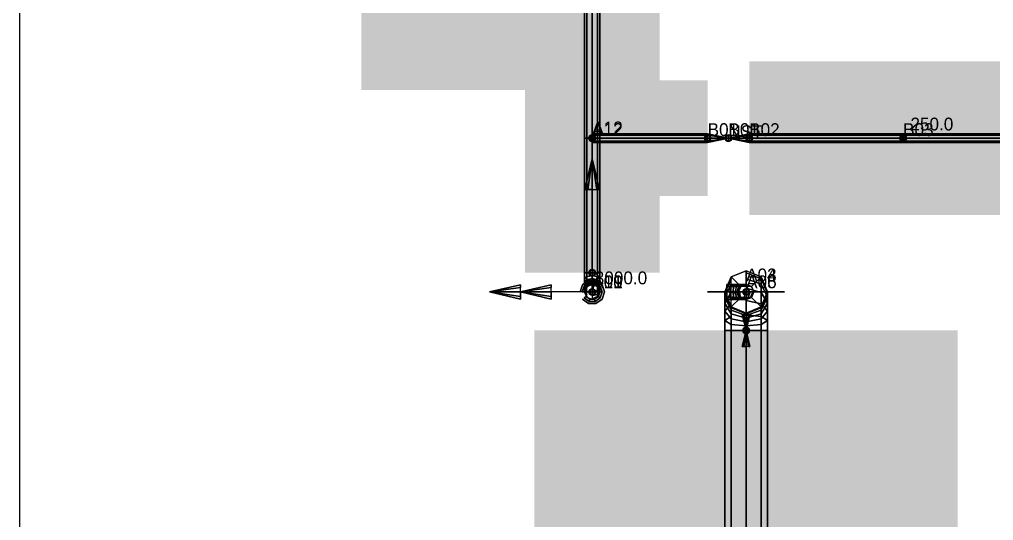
# Model space of a CAD drawing. Extents: x 7 to 469, y 84 to 397.
# Drawn here: x 6.7 to 158.6, y 240.3 to 318.5 of the extents above; entities that cross this region are included whole.
import ezdxf

# ---------------------------------------------------------------- set-up
doc = ezdxf.new("R2010")
doc.units = 0
doc.layers.get('0').update_dxf_attribs({"linetype": 'CONTINUOUS'})
for name, color, linetype in [('3D-MODEL', 1, 'CONTINUOUS'), ('BEND', 5, 'CONTINUOUS'), ('BORDER', 7, 'CONTINUOUS'), ('FLANGE', 11, 'CONTINUOUS'), ('FLATT', 11, 'CONTINUOUS'), ('FORCE', 4, 'CONTINUOUS'), ('FRAME', 1, 'CONTINUOUS'), ('FRCATT', 4, 'CONTINUOUS'), ('POINT', 5, 'CONTINUOUS'), ('PTATT', 7, 'CONTINUOUS'), ('REDUCER', 13, 'CONTINUOUS'), ('RUN', 5, 'CONTINUOUS'), ('SUPPORT', 1, 'CONTINUOUS'), ('VALATT', 14, 'CONTINUOUS'), ('VALVE', 14, 'CONTINUOUS'), ('WEIGHT', 3, 'CONTINUOUS'), ('WTATT', 3, 'CONTINUOUS')]:
    doc.layers.add(name, color=color, linetype=linetype)

# ---------------------------------------------------------------- blocks, each defined once
blk = doc.blocks.new('DBORD')
at = {"layer": 'BORDER'}
blk.add_line((0, 21), (0, 0), dxfattribs=at)
at = {"flags": 9}
blk.add_attdef('SCL', (29.291812, 2.326827), '', height=0.2, dxfattribs=at)
blk = doc.blocks.new('RUN')
at = {"const_width": 1}
blk.add_lwpolyline([(0, 0), (1, 0)], dxfattribs=at)
at = {"flags": 9}
for tag, p in [('MAT', (0.349303, 0.182422)), ('SCH', (0.349303, 0.165755)), ('NOM', (0.349303, 0.149088))]:
    blk.add_attdef(tag, p, '', height=0.01, dxfattribs=at)
blk = doc.blocks.new('3DRUN')
at = {"color": 0, "linetype": 'CONTINUOUS'}
for points in [[(1, 0.353553, -0.353553), (1, 0.5), (0, 0.5), (0, 0.353553, -0.353553)], [(1, 0.5), (1, 0.353553, 0.353553), (0, 0.353553, 0.353553), (0, 0.5)], [(1, 0, -0.5), (1, 0.353553, -0.353553), (0, 0.353553, -0.353553), (0, 0, -0.5)], [(1, 0.353553, 0.353553), (1, 0, 0.5), (0, 0, 0.5), (0, 0.353553, 0.353553)], [(1, -0.353553, -0.353553), (1, 0, -0.5), (0, 0, -0.5), (0, -0.353553, -0.353553)], [(1, 0, 0.5), (1, -0.353553, 0.353553), (0, -0.353553, 0.353553), (0, 0, 0.5)], [(1, -0.353553, 0.353553), (1, -0.5), (0, -0.5), (0, -0.353553, 0.353553)], [(1, -0.5), (1, -0.353553, -0.353553), (0, -0.353553, -0.353553), (0, -0.5)]]:
    blk.add_3dface(points, dxfattribs=at)
blk = doc.blocks.new('REDUCER')
for p, q in [((0, 0.5), (1, 0.25)), ((0, -0.5), (0, 0.5)), ((1, 0.25), (1, -0.25)), ((1, -0.25), (0, -0.5))]:
    blk.add_line(p, q)
blk = doc.blocks.new('VALVE')
for p, q in [((0, -0.5), (0, 0.5)), ((0, 0.5), (1, -0.5)), ((1, 0.5), (0, -0.5)), ((1, -0.5), (1, 0.5))]:
    blk.add_line(p, q)
at = {"flags": 9}
for tag, p in [('WGT', (0.49792, 0.521981)), ('RAT', (0.49792, 0.538647))]:
    blk.add_attdef(tag, p, '', height=0.01, dxfattribs=at)
blk = doc.blocks.new('3DVALVE')
mesh = blk.add_polymesh((2, 8), dxfattribs=dict(n_close=True))
for k, corner in enumerate([(0, 0.5), (0, 0.353553, 0.353553), (0, 0, 0.5), (0, -0.353553, 0.353553), (0, -0.5), (0, -0.353553, -0.353553), (0, 0, -0.5), (0, 0.353553, -0.353553), (0.5, 0), (0.5, 0), (0.5, 0), (0.5, 0), (0.5, 0), (0.5, 0), (0.5, 0), (0.5, 0)]):
    mesh.set_mesh_vertex(divmod(k, 8), corner)
mesh = blk.add_polymesh((2, 8), dxfattribs=dict(n_close=True))
for k, corner in enumerate([(1, 0.5), (1, 0.353553, 0.353553), (1, 0, 0.5), (1, -0.353553, 0.353553), (1, -0.5), (1, -0.353553, -0.353553), (1, 0, -0.5), (1, 0.353553, -0.353553), (0.5, 0), (0.5, 0), (0.5, 0), (0.5, 0), (0.5, 0), (0.5, 0), (0.5, 0), (0.5, 0)]):
    mesh.set_mesh_vertex(divmod(k, 8), corner)
blk = doc.blocks.new('POINT')
at = {"color": 0, "linetype": 'BYBLOCK'}
blk.add_circle((0, 0), 0.5, dxfattribs=at)
at = {"color": 0, "linetype": 'BYBLOCK', "extrusion": (1e-16, 0, -1)}
blk.add_circle((0, 0), 0.5, dxfattribs=at)
at = {"color": 0, "linetype": 'BYBLOCK', "extrusion": (0.707107, 0, 0.707107)}
blk.add_circle((0, 0), 0.5, dxfattribs=at)
at = {"color": 0, "linetype": 'BYBLOCK', "extrusion": (0.707107, 0, -0.707107)}
blk.add_circle((0, 0), 0.5, dxfattribs=at)
at = {"color": 0, "linetype": 'BYBLOCK', "extrusion": (-0.707107, 0, -0.707107)}
blk.add_circle((0, 0), 0.5, dxfattribs=at)
at = {"color": 0, "linetype": 'BYBLOCK', "extrusion": (-0.707107, 0, 0.707107)}
blk.add_circle((0, 0), 0.5, dxfattribs=at)
at = {"color": 0, "linetype": 'BYBLOCK', "extrusion": (1, 0, 1e-16)}
blk.add_circle((0, 0), 0.5, dxfattribs=at)
at = {"color": 0, "linetype": 'BYBLOCK', "extrusion": (-1, 0, -2e-16)}
blk.add_circle((0, 0), 0.5, dxfattribs=at)
blk = doc.blocks.new('3DLINSTP')
for p, q in [((0, 0), (0, -0.85)), ((-0.5, -0.5), (-0.15, -0.5)), ((0, -0.5), (-0.15, -0.4625)), ((-0.15, -0.5375), (0, -0.5)), ((0.15, -0.4625), (0, -0.5)), ((0, -0.5), (0.15, -0.5375)), ((0.5, -0.5), (0.15, -0.5)), ((-0.15, -1), (-0.15, -0.85)), ((-0.15, -0.85), (0.15, -0.85)), ((-0.075, -1), (-0.075, -0.85)), ((0, -1), (0, -0.85)), ((0.075, -1), (0.075, -0.85)), ((0.15, -0.85), (0.15, -1))]:
    blk.add_line(p, q)
at = {"extrusion": (-1, 0, 0)}
for centre in [(0.499999, -0.000001), (0.500001, 0.000001)]:
    blk.add_circle(centre, 0.000005, dxfattribs=at)
mesh = blk.add_polymesh((2, 10), dxfattribs=dict(n_close=True))
for k, corner in enumerate([(0, -0.500004, -0.000001), (0, -0.500003, 0.000002), (0, -0.500001, 0.000004), (0, -0.499998, 0.000004), (0, -0.499995, 0.000002), (0, -0.499994, -0.000001), (0, -0.499995, -0.000004), (0, -0.499998, -0.000005), (0, -0.500001, -0.000005), (0, -0.500003, -0.000004), (-0.15, -0.537298), (-0.15, -0.530174, 0.021923), (-0.15, -0.511526, 0.035472), (-0.15, -0.488474, 0.035472), (-0.15, -0.469826, 0.021923), (-0.15, -0.462702), (-0.15, -0.469826, -0.021923), (-0.15, -0.488474, -0.035472), (-0.15, -0.511526, -0.035472), (-0.15, -0.530174, -0.021923)]):
    mesh.set_mesh_vertex(divmod(k, 10), corner)
mesh = blk.add_polymesh((2, 10), dxfattribs=dict(n_close=True))
for k, corner in enumerate([(0, -0.500006, 0.000001), (0, -0.500005, 0.000004), (0, -0.500003, 0.000005), (0, -0.5, 0.000005), (0, -0.499997, 0.000004), (0, -0.499996, 0.000001), (0, -0.499997, -0.000002), (0, -0.5, -0.000004), (0, -0.500003, -0.000004), (0, -0.500005, -0.000002), (0.15, -0.537298), (0.15, -0.530174, 0.021923), (0.15, -0.511526, 0.035472), (0.15, -0.488474, 0.035472), (0.15, -0.469826, 0.021923), (0.15, -0.462702), (0.15, -0.469826, -0.021923), (0.15, -0.488474, -0.035472), (0.15, -0.511526, -0.035472), (0.15, -0.530174, -0.021923)]):
    mesh.set_mesh_vertex(divmod(k, 10), corner)
blk = doc.blocks.new('LINSTP')
for p, q in [((0, 0), (0, -0.85)), ((-0.5, -0.5), (-0.15, -0.5)), ((0, -0.5), (-0.15, -0.4625)), ((-0.15, -0.4625), (-0.15, -0.5)), ((-0.15, -0.5), (-0.15, -0.5375)), ((-0.15, -0.5375), (0, -0.5)), ((0.15, -0.4625), (0, -0.5)), ((0, -0.5), (0.15, -0.5375)), ((0.15, -0.5), (0.15, -0.4625)), ((0.5, -0.5), (0.15, -0.5)), ((0.15, -0.5375), (0.15, -0.5)), ((-0.15, -1), (-0.15, -0.85)), ((-0.15, -0.85), (0.15, -0.85)), ((-0.075, -1), (-0.075, -0.85)), ((0, -1), (0, -0.85)), ((0.075, -1), (0.075, -0.85)), ((0.15, -0.85), (0.15, -1))]:
    blk.add_line(p, q)
at = {"flags": 9}
for tag, p in [('TYP', (-0.00208, -1.064976)), ('SID', (-0.00208, -1.048309)), ('GFO', (-0.00208, -1.081643)), ('GBK', (-0.00208, -1.098309)), ('STF', (-0.00208, -1.114976))]:
    blk.add_attdef(tag, p, '', height=0.01, dxfattribs=at)
blk = doc.blocks.new('BEND')
at = {"color": 0, "linetype": 'BYBLOCK', "extrusion": (1e-16, 0, -1)}
blk.add_circle((0, 0), 0.5, dxfattribs=at)
at = {"color": 0, "linetype": 'BYBLOCK'}
blk.add_circle((0, 0), 0.5, dxfattribs=at)
at = {"color": 0, "linetype": 'BYBLOCK', "extrusion": (-0.707107, 0, 0.707107)}
blk.add_circle((0, 0), 0.5, dxfattribs=at)
at = {"color": 0, "linetype": 'BYBLOCK', "extrusion": (-0.707107, 0, -0.707107)}
blk.add_circle((0, 0), 0.5, dxfattribs=at)
at = {"color": 0, "linetype": 'BYBLOCK', "extrusion": (0.707107, 0, -0.707107)}
blk.add_circle((0, 0), 0.5, dxfattribs=at)
at = {"color": 0, "linetype": 'BYBLOCK', "extrusion": (0.707107, 0, 0.707107)}
blk.add_circle((0, 0), 0.5, dxfattribs=at)
at = {"color": 0, "linetype": 'BYBLOCK', "extrusion": (-1, 0, -2e-16)}
blk.add_circle((0, 0), 0.5, dxfattribs=at)
at = {"color": 0, "linetype": 'BYBLOCK', "extrusion": (1, 0, 1e-16)}
blk.add_circle((0, 0), 0.5, dxfattribs=at)
at = {"flags": 9}
for tag, p in [('SCH', (0.013631, 0.044686)), ('MAT', (0.013631, 0.028019)), ('NOM', (0.013631, 0.011353)), ('RAD', (0.013631, -0.005314))]:
    blk.add_attdef(tag, p, '', height=0.01, dxfattribs=at)
blk = doc.blocks.new('FLANGE')
for p, q in [((0, 0), (0.4, 0.25)), ((0, 0), (0.4, -0.25)), ((0.4, -0.5), (0.4, 0.5)), ((0.4, 0), (0.6, 0)), ((0.6, 0.5), (0.6, -0.5)), ((0.6, 0.25), (1, 0)), ((1, 0), (0.6, -0.25))]:
    blk.add_line(p, q)
at = {"flags": 9}
for tag, p in [('WGT', (0.493086, 0.536473)), ('RAT', (0.493086, 0.55314))]:
    blk.add_attdef(tag, p, '', height=0.01, dxfattribs=at)
blk = doc.blocks.new('3DFLNG2')
at = {"linetype": 'CONTINUOUS'}
mesh = blk.add_polymesh((2, 10), dxfattribs=dict(at, n_close=True))
for k, corner in enumerate([(0.1, 0.5), (0.1, 0.404508, 0.293893), (0.1, 0.154508, 0.475528), (0.1, -0.154508, 0.475528), (0.1, -0.404508, 0.293893), (0.1, -0.5), (0.1, -0.404508, -0.293893), (0.1, -0.154508, -0.475528), (0.1, 0.154508, -0.475528), (0.1, 0.404508, -0.293893), (0.4, 0.65), (0.4, 0.525861, 0.38206), (0.4, 0.200861, 0.618187), (0.4, -0.200861, 0.618187), (0.4, -0.525861, 0.38206), (0.4, -0.65), (0.4, -0.525861, -0.38206), (0.4, -0.200861, -0.618187), (0.4, 0.200861, -0.618187), (0.4, 0.525861, -0.38206)]):
    mesh.set_mesh_vertex(divmod(k, 10), corner)
mesh = blk.add_polymesh((2, 10), dxfattribs=dict(at, n_close=True))
for k, corner in enumerate([(0.4, 0.8), (0.4, 0.647214, 0.470228), (0.4, 0.247214, 0.760845), (0.4, -0.247214, 0.760845), (0.4, -0.647214, 0.470228), (0.4, -0.8), (0.4, -0.647214, -0.470228), (0.4, -0.247214, -0.760845), (0.4, 0.247214, -0.760845), (0.4, 0.647214, -0.470228), (0.5, 0.8), (0.5, 0.647214, 0.470228), (0.5, 0.247214, 0.760845), (0.5, -0.247214, 0.760845), (0.5, -0.647214, 0.470228), (0.5, -0.8), (0.5, -0.647214, -0.470228), (0.5, -0.247214, -0.760845), (0.5, 0.247214, -0.760845), (0.5, 0.647214, -0.470228)]):
    mesh.set_mesh_vertex(divmod(k, 10), corner)
mesh = blk.add_polymesh((2, 10), dxfattribs=dict(at, n_close=True))
for k, corner in enumerate([(0.5, 0.8), (0.5, 0.647214, 0.470228), (0.5, 0.247214, 0.760845), (0.5, -0.247214, 0.760845), (0.5, -0.647214, 0.470228), (0.5, -0.8), (0.5, -0.647214, -0.470228), (0.5, -0.247214, -0.760845), (0.5, 0.247214, -0.760845), (0.5, 0.647214, -0.470228), (0.6, 0.8), (0.6, 0.647214, 0.470228), (0.6, 0.247214, 0.760845), (0.6, -0.247214, 0.760845), (0.6, -0.647214, 0.470228), (0.6, -0.8), (0.6, -0.647214, -0.470228), (0.6, -0.247214, -0.760845), (0.6, 0.247214, -0.760845), (0.6, 0.647214, -0.470228)]):
    mesh.set_mesh_vertex(divmod(k, 10), corner)
mesh = blk.add_polymesh((2, 10), dxfattribs=dict(at, n_close=True))
for k, corner in enumerate([(0.6, 0.65), (0.6, 0.525861, 0.38206), (0.6, 0.200861, 0.618187), (0.6, -0.200861, 0.618187), (0.6, -0.525861, 0.38206), (0.6, -0.65), (0.6, -0.525861, -0.38206), (0.6, -0.200861, -0.618187), (0.6, 0.200861, -0.618187), (0.6, 0.525861, -0.38206), (0.9, 0.5), (0.9, 0.404508, 0.293893), (0.9, 0.154508, 0.475528), (0.9, -0.154508, 0.475528), (0.9, -0.404508, 0.293893), (0.9, -0.5), (0.9, -0.404508, -0.293893), (0.9, -0.154508, -0.475528), (0.9, 0.154508, -0.475528), (0.9, 0.404508, -0.293893)]):
    mesh.set_mesh_vertex(divmod(k, 10), corner)
mesh = blk.add_polymesh((2, 10), dxfattribs=dict(at, n_close=True))
for k, corner in enumerate([(0, 0.5), (0, 0.404508, 0.293893), (0, 0.154508, 0.475528), (0, -0.154508, 0.475528), (0, -0.404508, 0.293893), (0, -0.5), (0, -0.404508, -0.293893), (0, -0.154508, -0.475528), (0, 0.154508, -0.475528), (0, 0.404508, -0.293893), (0.1, 0.5), (0.1, 0.404508, 0.293893), (0.1, 0.154508, 0.475528), (0.1, -0.154508, 0.475528), (0.1, -0.404508, 0.293893), (0.1, -0.5), (0.1, -0.404508, -0.293893), (0.1, -0.154508, -0.475528), (0.1, 0.154508, -0.475528), (0.1, 0.404508, -0.293893)]):
    mesh.set_mesh_vertex(divmod(k, 10), corner)
mesh = blk.add_polymesh((2, 10), dxfattribs=dict(at, n_close=True))
for k, corner in enumerate([(0.9, 0.5), (0.9, 0.404508, 0.293893), (0.9, 0.154508, 0.475528), (0.9, -0.154508, 0.475528), (0.9, -0.404508, 0.293893), (0.9, -0.5), (0.9, -0.404508, -0.293893), (0.9, -0.154508, -0.475528), (0.9, 0.154508, -0.475528), (0.9, 0.404508, -0.293893), (1, 0.5), (1, 0.404508, 0.293893), (1, 0.154508, 0.475528), (1, -0.154508, 0.475528), (1, -0.404508, 0.293893), (1, -0.5), (1, -0.404508, -0.293893), (1, -0.154508, -0.475528), (1, 0.154508, -0.475528), (1, 0.404508, -0.293893)]):
    mesh.set_mesh_vertex(divmod(k, 10), corner)
blk = doc.blocks.new('3DFORCE')
blk.add_line((0, 0), (0, 0.999517))
at = {"extrusion": (0, -1, 0)}
blk.add_circle((0, 0, -1.299517), 0.000034, dxfattribs=at)
mesh = blk.add_polymesh((2, 10), dxfattribs=dict(n_close=True))
for k, corner in enumerate([(0.074329, 0.999517), (0.060133, 0.999517, 0.043689), (0.022969, 0.999517, 0.070691), (-0.022969, 0.999517, 0.070691), (-0.060133, 0.999517, 0.043689), (-0.074329, 0.999517), (-0.060133, 0.999517, -0.043689), (-0.022969, 0.999517, -0.070691), (0.022969, 0.999517, -0.070691), (0.060133, 0.999517, -0.043689), (0.000034, 1.299517), (0.000028, 1.299517, 0.00002), (0.000011, 1.299517, 0.000032), (-0.000011, 1.299517, 0.000032), (-0.000028, 1.299517, 0.00002), (-0.000034, 1.299517), (-0.000028, 1.299517, -0.00002), (-0.000011, 1.299517, -0.000032), (0.000011, 1.299517, -0.000032), (0.000028, 1.299517, -0.00002)]):
    mesh.set_mesh_vertex(divmod(k, 10), corner)
blk = doc.blocks.new('FORCE')
for p, q in [((0, 1.299517), (-0.075, 0.999517)), ((0.075, 0.999517), (0, 1.299517)), ((-0.075, 0.999517), (0, 0.999517)), ((0, 0.999517), (0.075, 0.999517)), ((0, 0), (0, 0.999517))]:
    blk.add_line(p, q)
at = {"flags": 9}
for tag, p in [('FRC', (0.002347, 1.347826)), ('LCA', (0.002347, 1.331159))]:
    blk.add_attdef(tag, p, '', height=0.01, dxfattribs=at)
blk = doc.blocks.new('3DMOMENT')
blk.add_line((0, 0), (0, 0.4))
at = {"extrusion": (0, -1, 0)}
for centre, radius in [((0, 0, -1), 0.000103), ((0, 0, -0.7), 0.000012)]:
    blk.add_circle(centre, radius, dxfattribs=at)
mesh = blk.add_polymesh((2, 10), dxfattribs=dict(n_close=True))
for k, corner in enumerate([(0.073354, 0.7), (0.059345, 0.7, 0.043116), (0.022668, 0.7, 0.069764), (-0.022668, 0.7, 0.069764), (-0.059345, 0.7, 0.043116), (-0.073354, 0.7), (-0.059345, 0.7, -0.043116), (-0.022668, 0.7, -0.069764), (0.022668, 0.7, -0.069764), (0.059345, 0.7, -0.043116), (0.000103, 1), (0.000083, 1, 0.00006), (0.000032, 1, 0.000098), (-0.000032, 1, 0.000098), (-0.000083, 1, 0.00006), (-0.000103, 1), (-0.000083, 1, -0.00006), (-0.000032, 1, -0.000098), (0.000032, 1, -0.000098), (0.000083, 1, -0.00006)]):
    mesh.set_mesh_vertex(divmod(k, 10), corner)
mesh = blk.add_polymesh((2, 10), dxfattribs=dict(n_close=True))
for k, corner in enumerate([(0.073354, 0.4), (0.059345, 0.4, 0.043116), (0.022668, 0.4, 0.069764), (-0.022668, 0.4, 0.069764), (-0.059345, 0.4, 0.043116), (-0.073354, 0.4), (-0.059345, 0.4, -0.043116), (-0.022668, 0.4, -0.069764), (0.022668, 0.4, -0.069764), (0.059345, 0.4, -0.043116), (0.000012, 0.7), (0.00001, 0.7, 0.000007), (0.000004, 0.7, 0.000012), (-0.000004, 0.7, 0.000012), (-0.00001, 0.7, 0.000007), (-0.000012, 0.7), (-0.00001, 0.7, -0.000007), (-0.000004, 0.7, -0.000012), (0.000004, 0.7, -0.000012), (0.00001, 0.7, -0.000007)]):
    mesh.set_mesh_vertex(divmod(k, 10), corner)
blk = doc.blocks.new('MOMENT')
blk.add_lwpolyline([(0, 0), (0, 0.4), (-0.075, 0.4), (0, 0.7), (-0.075, 0.7), (0, 1), (0.075, 0.7), (0, 0.7), (0.075, 0.4), (0, 0.4)])
at = {"flags": 9}
for tag, p in [('MOM', (0.002347, 1.043478)), ('LCA', (0.002347, 1.026812))]:
    blk.add_attdef(tag, p, '', height=0.01, dxfattribs=at)
blk = doc.blocks.new('3DYSTOP')
at = {"extrusion": (-0.831972, 0, 0.554818)}
blk.add_line((0, -1), (0, -0.3), dxfattribs=at)
at = {"extrusion": (-0.000670272, 0, 1)}
for p, q in [((-0.15, -0.85, -0.000101), (0.15, -0.85, 0.000101)), ((-0.15, -1, -0.000101), (-0.15, -0.85, -0.000101)), ((-0.075, -1, -0.00005), (-0.075, -0.85, -0.00005)), ((0, -1), (0, -0.85)), ((0.075, -1, 0.00005), (0.075, -0.85, 0.00005)), ((0.15, -0.85, 0.000101), (0.15, -1, 0.000101))]:
    blk.add_line(p, q, dxfattribs=at)
at = {"extrusion": (0, -1, 0)}
blk.add_circle((0, 0), 0.000091, dxfattribs=at)
mesh = blk.add_polymesh((2, 10), dxfattribs=dict(n_close=True))
for k, corner in enumerate([(0.074873, -0.3), (0.060574, -0.3, 0.044009), (0.023137, -0.3, 0.071209), (-0.023137, -0.3, 0.071209), (-0.060574, -0.3, 0.044009), (-0.074873, -0.3), (-0.060574, -0.3, -0.044009), (-0.023137, -0.3, -0.071209), (0.023137, -0.3, -0.071209), (0.060574, -0.3, -0.044009), (0.000091, 0), (0.000074, 0, 0.000054), (0.000028, 0, 0.000087), (-0.000028, 0, 0.000087), (-0.000074, 0, 0.000054), (-0.000091, 0), (-0.000074, 0, -0.000054), (-0.000028, 0, -0.000087), (0.000028, 0, -0.000087), (0.000074, 0, -0.000054)]):
    mesh.set_mesh_vertex(divmod(k, 10), corner)
blk = doc.blocks.new('YSTOP')
for p, q in [((-0.15, -1), (-0.15, -0.85)), ((-0.15, -0.85), (0.15, -0.85)), ((-0.075, -1), (-0.075, -0.85)), ((0, -1), (0, -0.85)), ((0.075, -1), (0.075, -0.85)), ((0.15, -0.85), (0.15, -1))]:
    blk.add_line(p, q)
blk.add_lwpolyline([(0, -1), (0, -0.3), (0.075, -0.3), (0, 0), (-0.075, -0.3), (0, -0.3)])
at = {"flags": 9}
for tag, p in [('TYP', (0.001068, -1.015459)), ('SID', (0.001068, -0.998792)), ('GUP', (0.001068, -1.032126)), ('GDN', (0.001068, -1.048792)), ('FCF', (0.001068, -1.065459))]:
    blk.add_attdef(tag, p, '', height=0.01, dxfattribs=at)
blk = doc.blocks.new('3DWEIGHT')
blk.add_line((0, 0.82), (0, 0))
mesh = blk.add_polymesh((2, 10), dxfattribs=dict(n_close=True))
for k, corner in enumerate([(0.029672, 0.82), (0.024005, 0.82, 0.017441), (0.009169, 0.82, 0.02822), (-0.009169, 0.82, 0.02822), (-0.024005, 0.82, 0.017441), (-0.029672, 0.82), (-0.024005, 0.82, -0.017441), (-0.009169, 0.82, -0.02822), (0.009169, 0.82, -0.02822), (0.024005, 0.82, -0.017441), (0.000021, 1), (0.000017, 1, 0.000012), (0.000007, 1, 0.00002), (-0.000007, 1, 0.00002), (-0.000017, 1, 0.000012), (-0.000021, 1), (-0.000017, 1, -0.000012), (-0.000007, 1, -0.00002), (0.000007, 1, -0.00002), (0.000017, 1, -0.000012)]):
    mesh.set_mesh_vertex(divmod(k, 10), corner)
blk = doc.blocks.new('WEIGHT')
blk.add_line((0, 0.82), (0, 0))
blk.add_solid([(0.03, 0.82), (-0.03, 0.82), (0, 1)])
blk = doc.blocks.new('FRAME')
at = {"const_width": 1}
blk.add_lwpolyline([(0, 0), (1, 0)], dxfattribs=at)
at = {"flags": 9}
for tag, p in [('XID', (0.5, 1)), ('MAT', (0.5, 0.983333))]:
    blk.add_attdef(tag, p, '', height=0.01, dxfattribs=at)

msp = doc.modelspace()

# ---------------------------------------------------------------- linework, layer by layer
at = {"layer": 'BEND', "extrusion": (-1, 0, 0), "const_width": 1}
for points in [[(-279, -12, 0.414213), (-276, -9, 0.414213)], [(-276, 6, 0.414213), (-270, 0, 0.414213)]]:
    msp.add_lwpolyline(points, format="xyb", dxfattribs=at)
at = {"layer": 'BEND', "extrusion": (0, 1, 0), "const_width": 1}
msp.add_lwpolyline([(-117, 96, 0.414213), (-120, 93, 0.414213)], format="xyb", dxfattribs=at)

# ---------------------------------------------------------------- block references
at = {"layer": '3D-MODEL', "rotation": 90}
for p, xscale, yscale, zscale in [((96, 300, -12), 21, 2.375, 2.375), ((96, 279, -12), 21, 2.375, 2.375), ((120, 204), 66, 6.625, 6.625)]:
    msp.add_blockref('3DRUN', p, dxfattribs=dict(at, xscale=xscale, yscale=yscale, zscale=zscale))
at = {"layer": '3D-MODEL', "extrusion": (-1, 0, 0)}
for name, p, xscale, yscale, zscale in [('3DYSTOP', (-300, -12, -96), 5.9375, 5.9375, 5.9375), ('3DLINSTP', (-270, 0, -120), 16.5625, 16.5625, 16.5625)]:
    msp.add_blockref(name, p, dxfattribs=dict(at, xscale=xscale, yscale=yscale, zscale=zscale))
at = {"layer": '3D-MODEL', "yscale": 1.315, "zscale": 1.315}
for name, p, xscale in [('3DRUN', (96, 300, -12), 18), ('3DVALVE', (114, 300, -12), 6.480003), ('3DRUN', (120.480003, 300, -12), 24.000007), ('3DRUN', (144.480011, 300, -12), 24)]:
    msp.add_blockref(name, p, dxfattribs=dict(at, xscale=xscale))
at = {"layer": '3D-MODEL', "extrusion": (0, -1, 0), "xscale": 16, "yscale": 16, "zscale": 16}
for name, p, rotation in [('3DWEIGHT', (144.480011, -12, -300), 179.999984), ('3DMOMENT', (96, 24, -276), 90)]:
    msp.add_blockref(name, p, dxfattribs=dict(at, rotation=rotation))
at = {"layer": '3D-MODEL', "extrusion": (-1, 0, 0), "xscale": 16, "yscale": 16, "zscale": 16, "rotation": 90}
msp.add_blockref('3DFORCE', (-276, 24, -96), dxfattribs=at)
at = {"layer": '3D-MODEL', "extrusion": (0, 1, 0)}
for name, p, xscale, yscale, zscale, rotation in [('3DRUN', (-120, 6, 276), 30, 6.625, 6.625, 90), ('3DFLNG2', (-96, 61.1875, 276), 2.375, 2.375, 2.375, 270), ('3DRUN', (-96, 93, 276), 33, 2.375, 2.375, 270), ('3DRUN', (-96, 60, 276), 36, 2.375, 2.375, 270), ('3DRUN', (-96, 24, 276), 33, 2.375, 2.375, 270), ('3DRUN', (-120, 48, 276), 36, 2.375, 2.375, 90), ('3DRUN', (-120, 84, 276), 9, 2.375, 2.375, 90)]:
    msp.add_blockref(name, p, dxfattribs=dict(at, xscale=xscale, yscale=yscale, zscale=zscale, rotation=rotation))
at = {"layer": 'BORDER', "xscale": 13.999999, "yscale": 13.999999, "zscale": 13.999999}
msp.add_blockref('DBORD', (6.687501, 102.6875, -12), dxfattribs=at)
at = {"layer": 'FLANGE', "extrusion": (0, 1, 0), "xscale": 2.375, "yscale": 2.375, "zscale": 2.375, "rotation": 270}
msp.add_blockref('FLANGE', (-96, 61.1875, 276), dxfattribs=at)
at = {"layer": 'FORCE', "extrusion": (-1, 0, 0), "xscale": 16, "yscale": 16, "zscale": 16, "rotation": 90}
msp.add_blockref('FORCE', (-276, 24, -96), dxfattribs=at)
at = {"layer": 'FORCE', "extrusion": (0, -1, 0), "xscale": 16, "yscale": 16, "zscale": 16, "rotation": 90}
msp.add_blockref('MOMENT', (96, 24, -276), dxfattribs=at)
at = {"layer": 'FRAME', "xscale": 48, "rotation": 90}
msp.add_blockref('FRAME', (60, 324, 84), dxfattribs=at)
at = {"layer": 'POINT'}
for name, p in [('POINT', (96, 300, -12)), ('POINT', (96, 300, -12)), ('POINT', (114, 300, -12)), ('POINT', (117.240005, 300, -12)), ('POINT', (120.480003, 300, -12)), ('POINT', (144.480011, 300, -12)), ('POINT', (96, 279, -12)), ('POINT', (96, 276, 60)), ('POINT', (96, 276, 24)), ('POINT', (96, 276, -9)), ('BEND', (96, 276, -12)), ('BEND', (120, 276)), ('POINT', (120, 276, 6)), ('POINT', (120, 276, 36)), ('POINT', (120, 276, 48)), ('POINT', (120, 276, 84)), ('POINT', (120, 276, 93)), ('POINT', (120, 270))]:
    msp.add_blockref(name, p, dxfattribs=at)
at = {"layer": 'REDUCER', "extrusion": (0, 1, 0), "xscale": 12, "yscale": 12, "zscale": 12, "rotation": 90}
msp.add_blockref('REDUCER', (-120, 36, 276), dxfattribs=at)
at = {"layer": 'RUN'}
for p, xscale, rotation in [((93, 324, 96), 33, 180), ((96, 300, -12), 21, 90), ((96, 279, -12), 21, 90), ((120, 204), 66, 90)]:
    msp.add_blockref('RUN', p, dxfattribs=dict(at, xscale=xscale, rotation=rotation))
for p, xscale in [((120.480003, 300, -12), 24.000007), ((144.480011, 300, -12), 24), ((96, 300, -12), 18)]:
    msp.add_blockref('RUN', p, dxfattribs=dict(at, xscale=xscale))
at = {"layer": 'RUN', "extrusion": (0, 1, 0)}
for p, xscale, rotation in [((-96, 93, 276), 33, 270), ((-96, 60, 276), 36, 270), ((-96, 24, 276), 33, 270), ((-120, 84, 276), 9, 90), ((-120, 6, 276), 30, 90), ((-120, 48, 276), 36, 90)]:
    msp.add_blockref('RUN', p, dxfattribs=dict(at, xscale=xscale, rotation=rotation))
at = {"layer": 'SUPPORT', "extrusion": (-1, 0, 0)}
for name, p, xscale, yscale, zscale in [('YSTOP', (-300, -12, -96), 5.9375, 5.9375, 5.9375), ('LINSTP', (-270, 0, -120), 16.5625, 16.5625, 16.5625)]:
    msp.add_blockref(name, p, dxfattribs=dict(at, xscale=xscale, yscale=yscale, zscale=zscale))
at = {"layer": 'VALVE', "xscale": 6.480003, "yscale": 1.315, "zscale": 1.315}
msp.add_blockref('VALVE', (114, 300, -12), dxfattribs=at)
at = {"layer": 'WEIGHT', "extrusion": (0, -1, 0), "xscale": 16, "yscale": 16, "zscale": 16, "rotation": 179.999984}
msp.add_blockref('WEIGHT', (144.480011, -12, -300), dxfattribs=at)

# ---------------------------------------------------------------- texts
at = {"layer": 'FLATT'}
msp.add_text('300', height=2, dxfattribs=at).set_placement((96.400001, 277.200012, 60))
at = {"layer": 'FRCATT'}
msp.add_text('1000.0', height=2, dxfattribs=at).set_placement((96.400001, 277.200012, 24))
at = {"layer": 'PTATT'}
for s, p in [('A12', (96, 300.59375, -12)), ('A12', (96, 300.328735, -12)), ('B01', (114, 300.328735, -12)), ('B01', (117.240005, 300.328735, -12)), ('B02', (120.480003, 300.328735, -12)), ('B03', (144.480011, 300.328735, -12)), ('A03', (120, 277.65625)), ('A04', (120, 277.65625, 36)), ('A09', (96, 276.59375, 60)), ('A10', (96, 276.59375, 24)), ('A11', (96, 276.59375, -12)), ('A05', (120, 276.59375, 48)), ('A06', (120, 276.59375, 84))]:
    msp.add_text(s, height=2, dxfattribs=at).set_placement(p)
at = {"layer": 'VALATT'}
msp.add_text('NST', height=2, dxfattribs=at).set_placement((117.240005, 300, -12))
at = {"layer": 'WTATT'}
msp.add_text(' 250.0', height=2, dxfattribs=at).set_placement((144.880004, 301.200012, -12))

# ---------------------------------------------------------------- meshes
at = {"layer": '3D-MODEL'}
mesh = msp.add_polymesh((7, 8), dxfattribs=dict(at, n_close=True))
for k, corner in enumerate([(96, 274.8125, -9), (96.839691, 275.160308, -9), (97.1875, 276, -9), (96.839691, 276.839691, -9), (96, 277.1875, -9), (95.160308, 276.839691, -9), (94.8125, 276, -9), (95.160308, 275.160308, -9), (96, 274.9552, -10.083805), (96.839691, 275.291137, -9.993784), (97.1875, 276.102233, -9.776456), (96.839691, 276.913299, -9.559129), (96, 277.249267, -9.469109), (95.160308, 276.913299, -9.559129), (94.8125, 276.102233, -9.776456), (95.160308, 275.291137, -9.993784), (96, 275.373504, -11.09375), (96.839691, 275.674743, -10.919844), (97.1875, 276.401916, -10.5), (96.839691, 277.129119, -10.080155), (96, 277.430328, -9.90625), (95.160308, 277.129119, -10.080155), (94.8125, 276.401916, -10.5), (95.160308, 275.674743, -10.919844), (96, 276.039001, -11.96101), (96.839691, 276.284942, -11.71507), (97.1875, 276.878692, -11.12132), (96.839691, 277.472442, -10.52757), (96, 277.718383, -10.281631), (95.160308, 277.472442, -10.52757), (94.8125, 276.878692, -11.12132), (95.160308, 276.284942, -11.71507), (96, 276.90625, -12.626482), (96.839691, 277.080169, -12.325268), (97.1875, 277.5, -11.598075), (96.839691, 277.91983, -10.870883), (96, 278.09375, -10.569671), (95.160308, 277.91983, -10.870883), (94.8125, 277.5, -11.598075), (95.160308, 277.080169, -12.325268), (96, 277.916198, -13.044815), (96.839691, 278.006225, -12.708854), (97.1875, 278.223541, -11.897777), (96.839691, 278.440856, -11.0867), (96, 278.530883, -10.750741), (95.160308, 278.440856, -11.0867), (94.8125, 278.223541, -11.897777), (95.160308, 278.006225, -12.708855), (96, 279, -13.1875), (96.839691, 279, -12.839689), (97.1875, 279, -12), (96.839691, 279, -11.16031), (96, 279, -10.8125), (95.160308, 279, -11.16031), (94.8125, 279, -12), (95.160308, 279, -12.839689)]):
    mesh.set_mesh_vertex(divmod(k, 8), corner)
mesh = msp.add_polymesh((7, 8), dxfattribs=dict(at, n_close=True))
for k, corner in enumerate([(120, 270, -3.312499), (122.342292, 270, -2.34229), (123.3125, 270), (122.342292, 270, 2.342291), (120, 270, 3.3125), (117.657707, 270, 2.342291), (116.6875, 270), (117.657707, 270, -2.342291), (120, 272.410247, -2.995183), (122.342292, 272.159149, -2.058033), (123.3125, 271.552917, 0.204445), (122.342292, 270.946685, 2.466925), (120, 270.695587, 3.404074), (117.657707, 270.946685, 2.466924), (116.6875, 271.552917, 0.204445), (117.657707, 272.159149, -2.058034), (120, 274.65625, -2.06486), (122.342292, 274.171142, -1.224635), (123.3125, 273, 0.803848), (122.342292, 271.828857, 2.832331), (120, 271.34375, 3.672557), (117.657707, 271.828857, 2.832331), (116.6875, 273, 0.803848), (117.657707, 274.171142, -1.224636), (120, 276.58493, -0.58493), (122.342292, 275.898895, 0.10111), (123.3125, 274.242645, 1.75736), (122.342292, 272.586395, 3.41361), (120, 271.90036, 4.099651), (117.657707, 272.586395, 3.413609), (116.6875, 274.242645, 1.75736), (117.657707, 275.898895, 0.101109), (120, 278.064849, 1.343751), (122.342292, 277.224639, 1.828855), (123.3125, 275.196167, 3.000001), (122.342292, 273.167663, 4.171146), (120, 272.327453, 4.656251), (117.657707, 273.167663, 4.171146), (116.6875, 275.196167, 3.000001), (117.657707, 277.224639, 1.828855), (120, 278.995178, 3.589749), (122.342292, 278.058044, 3.840857), (123.3125, 275.795562, 4.447087), (122.342292, 273.533081, 5.053316), (120, 272.595916, 5.304424), (117.657707, 273.533081, 5.053316), (116.6875, 275.795562, 4.447087), (117.657707, 278.058044, 3.840857), (120, 279.3125, 6.000001), (122.342292, 278.342285, 6.000001), (123.3125, 276, 6.000001), (122.342292, 273.657714, 6.000001), (120, 272.6875, 6.000001), (117.657707, 273.657714, 6.000001), (116.6875, 276, 6.000001), (117.657707, 278.342285, 6.000001)]):
    mesh.set_mesh_vertex(divmod(k, 8), corner)
mesh = msp.add_polymesh((2, 8), dxfattribs=dict(at, n_close=True))
for k, corner in enumerate([(123.3125, 276, 36), (122.342292, 278.342285, 36), (120, 279.3125, 36), (117.657707, 278.342285, 36), (116.6875, 276, 36), (117.657707, 273.657714, 36), (120, 272.6875, 36), (122.342292, 273.657714, 36), (121.1875, 276, 48), (120.839691, 276.839691, 48), (120, 277.1875, 48), (119.160308, 276.839691, 48), (118.8125, 276, 48), (119.160308, 275.160308, 48), (120, 274.8125, 48), (120.839691, 275.160308, 48)]):
    mesh.set_mesh_vertex(divmod(k, 8), corner)
mesh = msp.add_polymesh((7, 8), dxfattribs=dict(at, n_close=True))
for k, corner in enumerate([(121.1875, 276, 93), (120.839691, 275.160308, 93), (120, 274.8125, 93), (119.160308, 275.160308, 93), (118.8125, 276, 93), (119.160308, 276.839691, 93), (120, 277.1875, 93), (120.839691, 276.839691, 93), (121.044815, 276, 94.083801), (120.708854, 275.160308, 93.993782), (119.897781, 274.8125, 93.776458), (119.0867, 275.160308, 93.559127), (118.75074, 276, 93.469108), (119.0867, 276.839691, 93.559127), (119.897781, 277.1875, 93.776458), (120.708854, 276.839691, 93.993782), (120.62648, 276, 95.09375), (120.325271, 275.160308, 94.919845), (119.598075, 274.8125, 94.5), (118.87088, 275.160308, 94.080154), (118.569671, 276, 93.90625), (118.87088, 276.839691, 94.080154), (119.598075, 277.1875, 94.5), (120.325271, 276.839691, 94.919845), (119.961006, 276, 95.961006), (119.715072, 275.160308, 95.715072), (119.121322, 274.8125, 95.121322), (118.527572, 275.160308, 94.527572), (118.281631, 276, 94.281631), (118.527572, 276.839691, 94.527572), (119.121322, 277.1875, 95.121322), (119.715072, 276.839691, 95.715072), (119.09375, 276, 96.62648), (118.919845, 275.160308, 96.325271), (118.5, 274.8125, 95.598075), (118.080154, 275.160308, 94.870887), (117.90625, 276, 94.569671), (118.080154, 276.839691, 94.870887), (118.5, 277.1875, 95.598075), (118.919845, 276.839691, 96.325271), (118.083801, 276, 97.044815), (117.993782, 275.160308, 96.708854), (117.776458, 274.8125, 95.897781), (117.559127, 275.160308, 95.0867), (117.469108, 276, 94.75074), (117.559127, 276.839691, 95.0867), (117.776458, 277.1875, 95.897781), (117.993782, 276.839691, 96.708854), (117, 276, 97.1875), (117, 275.160308, 96.839691), (117, 274.8125, 96), (117, 275.160308, 95.160308), (117, 276, 94.8125), (117, 276.839691, 95.160308), (117, 277.1875, 96), (117, 276.839691, 96.839691)]):
    mesh.set_mesh_vertex(divmod(k, 8), corner)

doc.saveas('drawing.dxf')
